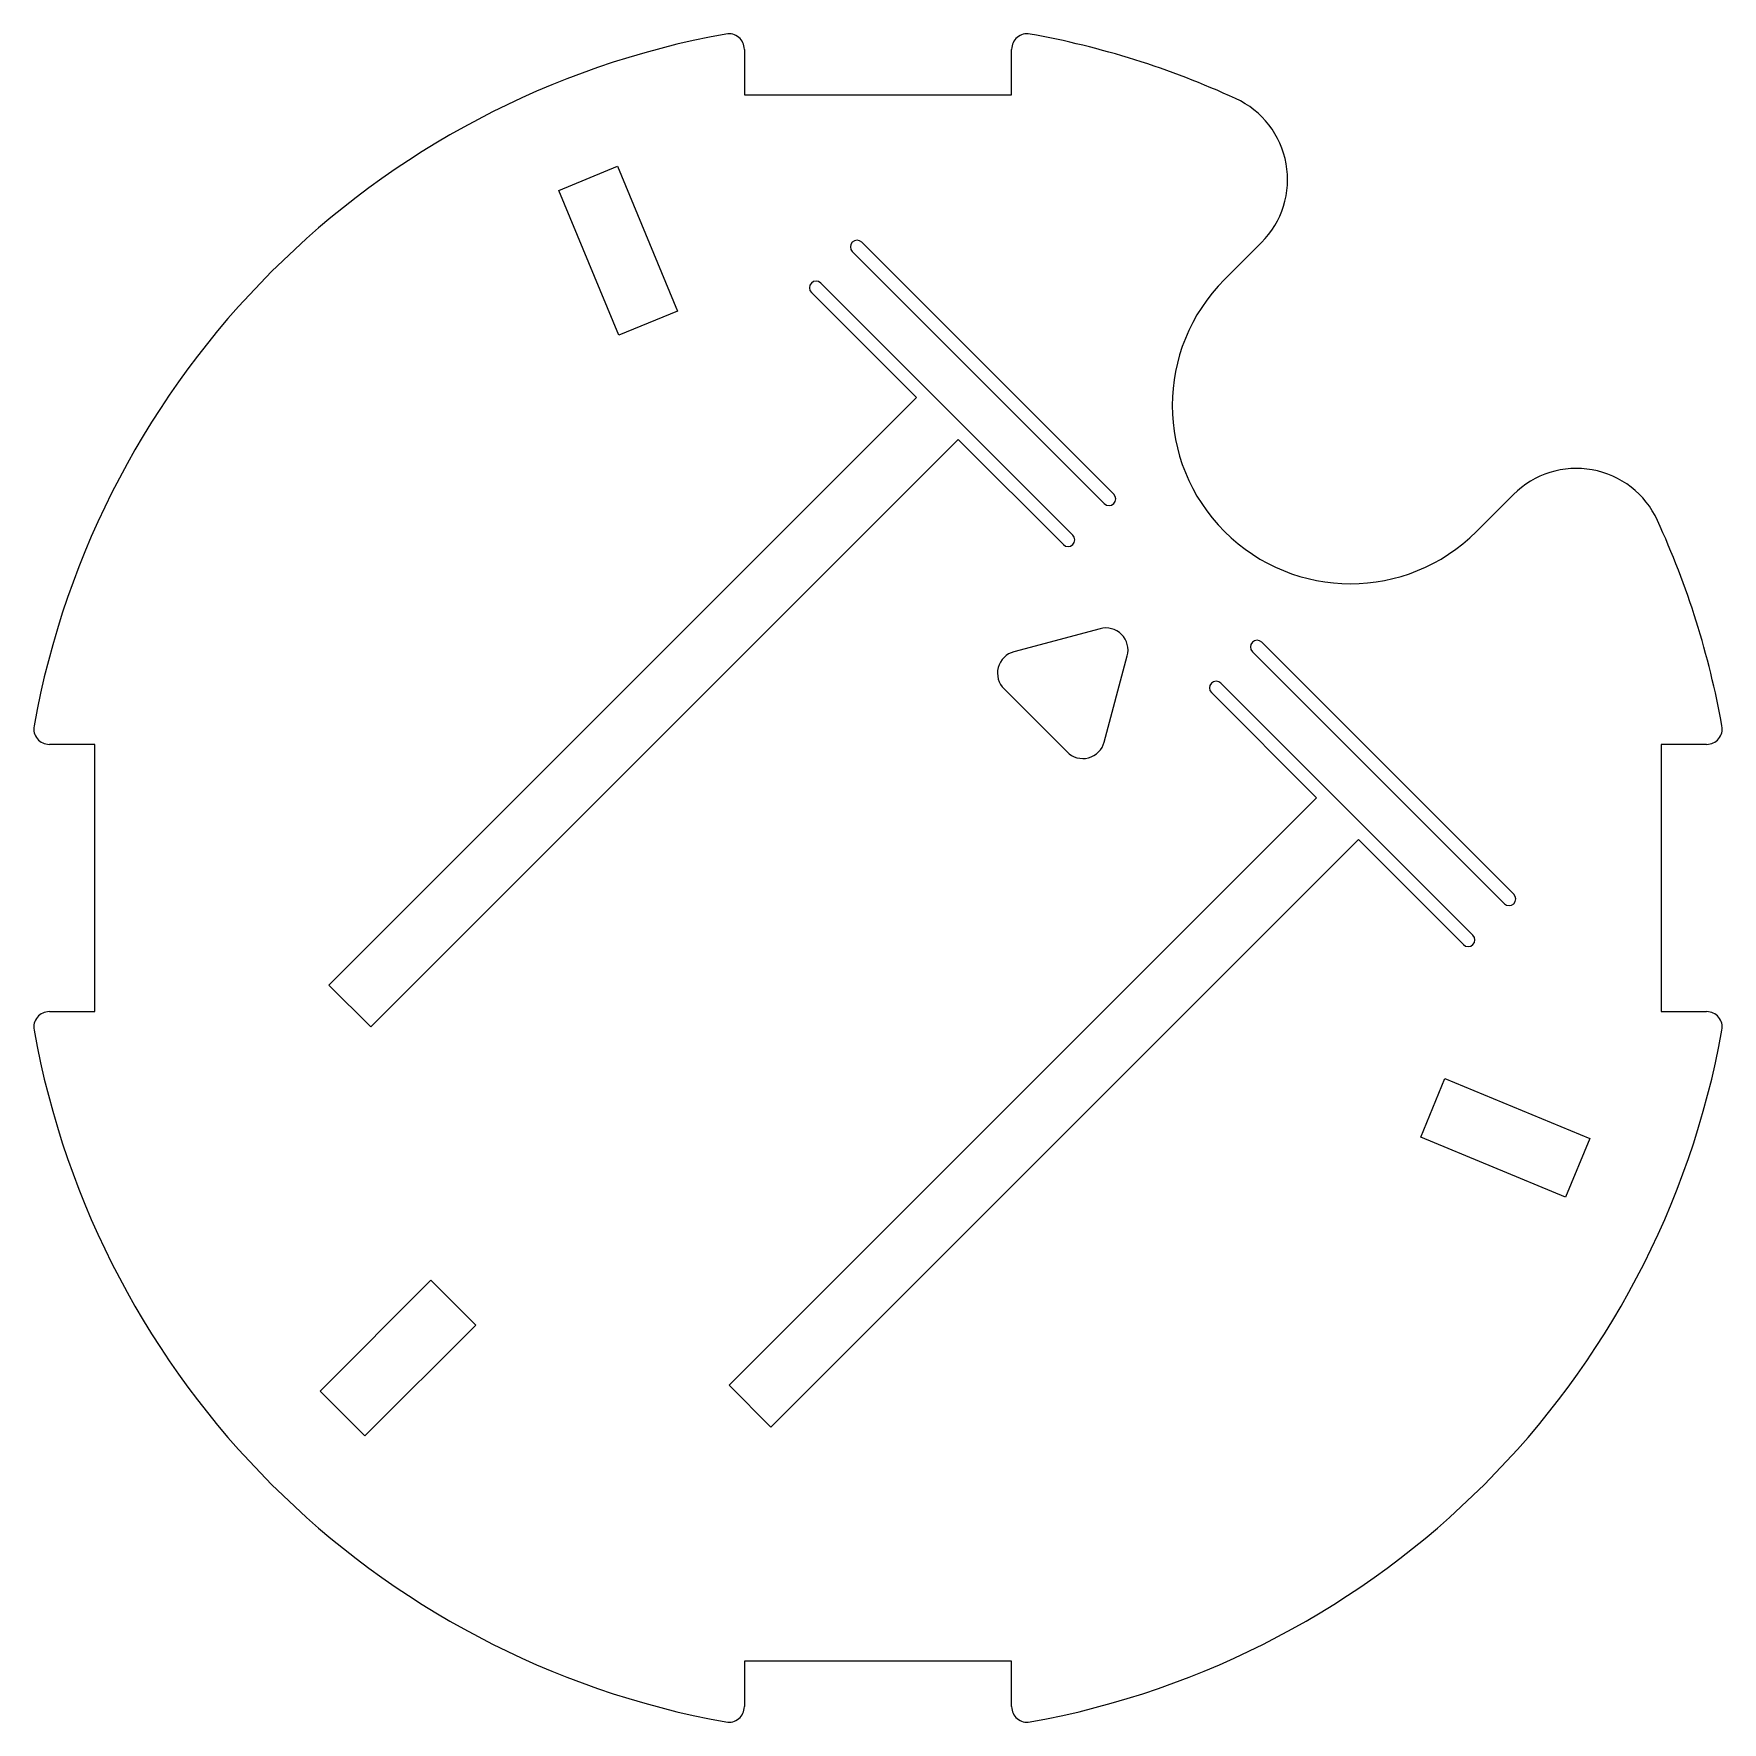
# Model space of a CAD drawing. Header units: millimetres. Extents: x -37.9 to 37.9, y -37.9 to 37.9.
import ezdxf

# ---------------------------------------------------------------- set-up
doc = ezdxf.new("R2010")
doc.units = ezdxf.units.MM
doc.layers.add('Shape2DView026', color=7, linetype='CONTINUOUS')

msp = doc.modelspace()

# ---------------------------------------------------------------- linework, layer by layer
at = {"layer": 'Shape2DView026'}
for p, q in [((-6, 37.2015), (-6, 35.1624)), ((6, 35.1624), (6, 37.2015)), ((-6, 35.1624), (6, 35.1624)), ((-14.3278, 30.8666), (-11.6947, 31.9572)), ((-11.6947, 31.9572), (-9.00152, 25.4553)), ((-11.6346, 24.3647), (-14.3278, 30.8666)), ((-1.15258, 28.1216), (10.1611, 16.8079)), ((10.5854, 17.2322), (-0.72832, 28.5459)), ((15.5563, 26.8701), (17.2151, 28.5288)), ((2.1496, 21.991), (-2.5668, 26.7074)), ((-2.99106, 26.2832), (1.72534, 21.5668)), ((-9.00152, 25.4553), (-11.6346, 24.3647)), ((2.1496, 21.991), (4.03051, 20.1101)), ((-24.6497, -4.80833), (1.72534, 21.5668)), ((8.74691, 15.3937), (4.03051, 20.1101)), ((3.60624, 19.6859), (-22.7688, -6.68923)), ((3.60624, 19.6859), (8.32265, 14.9695)), ((28.5288, 17.2151), (26.8701, 15.5563)), ((9.96885, 11.1936), (6.10514, 10.1583)), ((10.1583, 6.10514), (11.1936, 9.96885)), ((28.1216, -1.15258), (16.8079, 10.1611)), ((17.2322, 10.5854), (28.5459, -0.72832)), ((5.65685, 8.48528), (8.48528, 5.65685)), ((15.3937, 8.74691), (20.1101, 4.03051)), ((19.6859, 3.60624), (14.9695, 8.32265)), ((-35.1624, 6), (-37.2015, 6)), ((-35.1624, -6), (-35.1624, 6)), ((37.2015, 6), (35.1624, 6)), ((35.1624, 6), (35.1624, -6)), ((20.1101, 4.03051), (21.991, 2.1496)), ((-6.68923, -22.7688), (19.6859, 3.60624)), ((21.5668, 1.72534), (-4.80833, -24.6497)), ((26.2832, -2.99106), (21.5668, 1.72534)), ((21.991, 2.1496), (26.7074, -2.5668)), ((-22.7688, -6.68923), (-24.6497, -4.80833)), ((-37.2015, -6), (-35.1624, -6)), ((35.1624, -6), (37.2015, -6)), ((24.3647, -11.6346), (25.4553, -9.00152)), ((25.4553, -9.00152), (31.9572, -11.6947)), ((30.8666, -14.3278), (24.3647, -11.6346)), ((31.9572, -11.6947), (30.8666, -14.3278)), ((-25.0493, -23.034), (-20.0729, -18.0576)), ((-20.0729, -18.0576), (-18.0576, -20.0729)), ((-18.0576, -20.0729), (-23.034, -25.0493)), ((-23.034, -25.0493), (-25.0493, -23.034)), ((-4.80833, -24.6497), (-6.68923, -22.7688)), ((-6, -35.1624), (-6, -37.2015)), ((6, -35.1624), (-6, -35.1624)), ((6, -37.2015), (6, -35.1624))]:
    msp.add_line(p, q, dxfattribs=at)
for centre, radius, start, end in [((-6.7, 37.2015), 0.7, 0, 100.21), ((6.7, 37.2015), 0.7, 79.7905, 180), ((0, 0), 38.5, 100.21, 169.79), ((0, 0), 38.5, 65.3544, 79.7905), ((14.3866, 31.3572), 4, -45, 65.3544), ((-0.94045, 28.3338), 0.3, 45, -135), ((-2.77893, 26.4953), 0.3, 45, -135), ((21.2132, 21.2132), 8, 135, -45), ((31.3572, 14.3866), 4, 24.6456, 135), ((10.3733, 17.0201), 0.3, -135, 45), ((0, 0), 38.5, 10.2095, 24.6456), ((8.53478, 15.1816), 0.3, -135, 45), ((10.2277, 10.2277), 1, -15, 105), ((17.0201, 10.3733), 0.3, 45, -135), ((6.36396, 9.19239), 1, 105, -135), ((15.1816, 8.53478), 0.3, 45, -135), ((-37.2015, 6.7), 0.7, 169.79, -90), ((37.2015, 6.7), 0.7, -90, 10.2095), ((9.19239, 6.36396), 1, -135, -15), ((28.3338, -0.94045), 0.3, -135, 45), ((26.4953, -2.77893), 0.3, -135, 45), ((-37.2015, -6.7), 0.7, 90, -169.79), ((37.2015, -6.7), 0.7, -10.2095, 90), ((0, 0), 38.5, -169.79, -100.21), ((0, 0), 38.5, -79.7905, -10.2095), ((-6.7, -37.2015), 0.7, -100.21, 0), ((6.7, -37.2015), 0.7, -180, -79.7905)]:
    msp.add_arc(centre, radius, start, end, dxfattribs=at)

doc.saveas('drawing.dxf')
